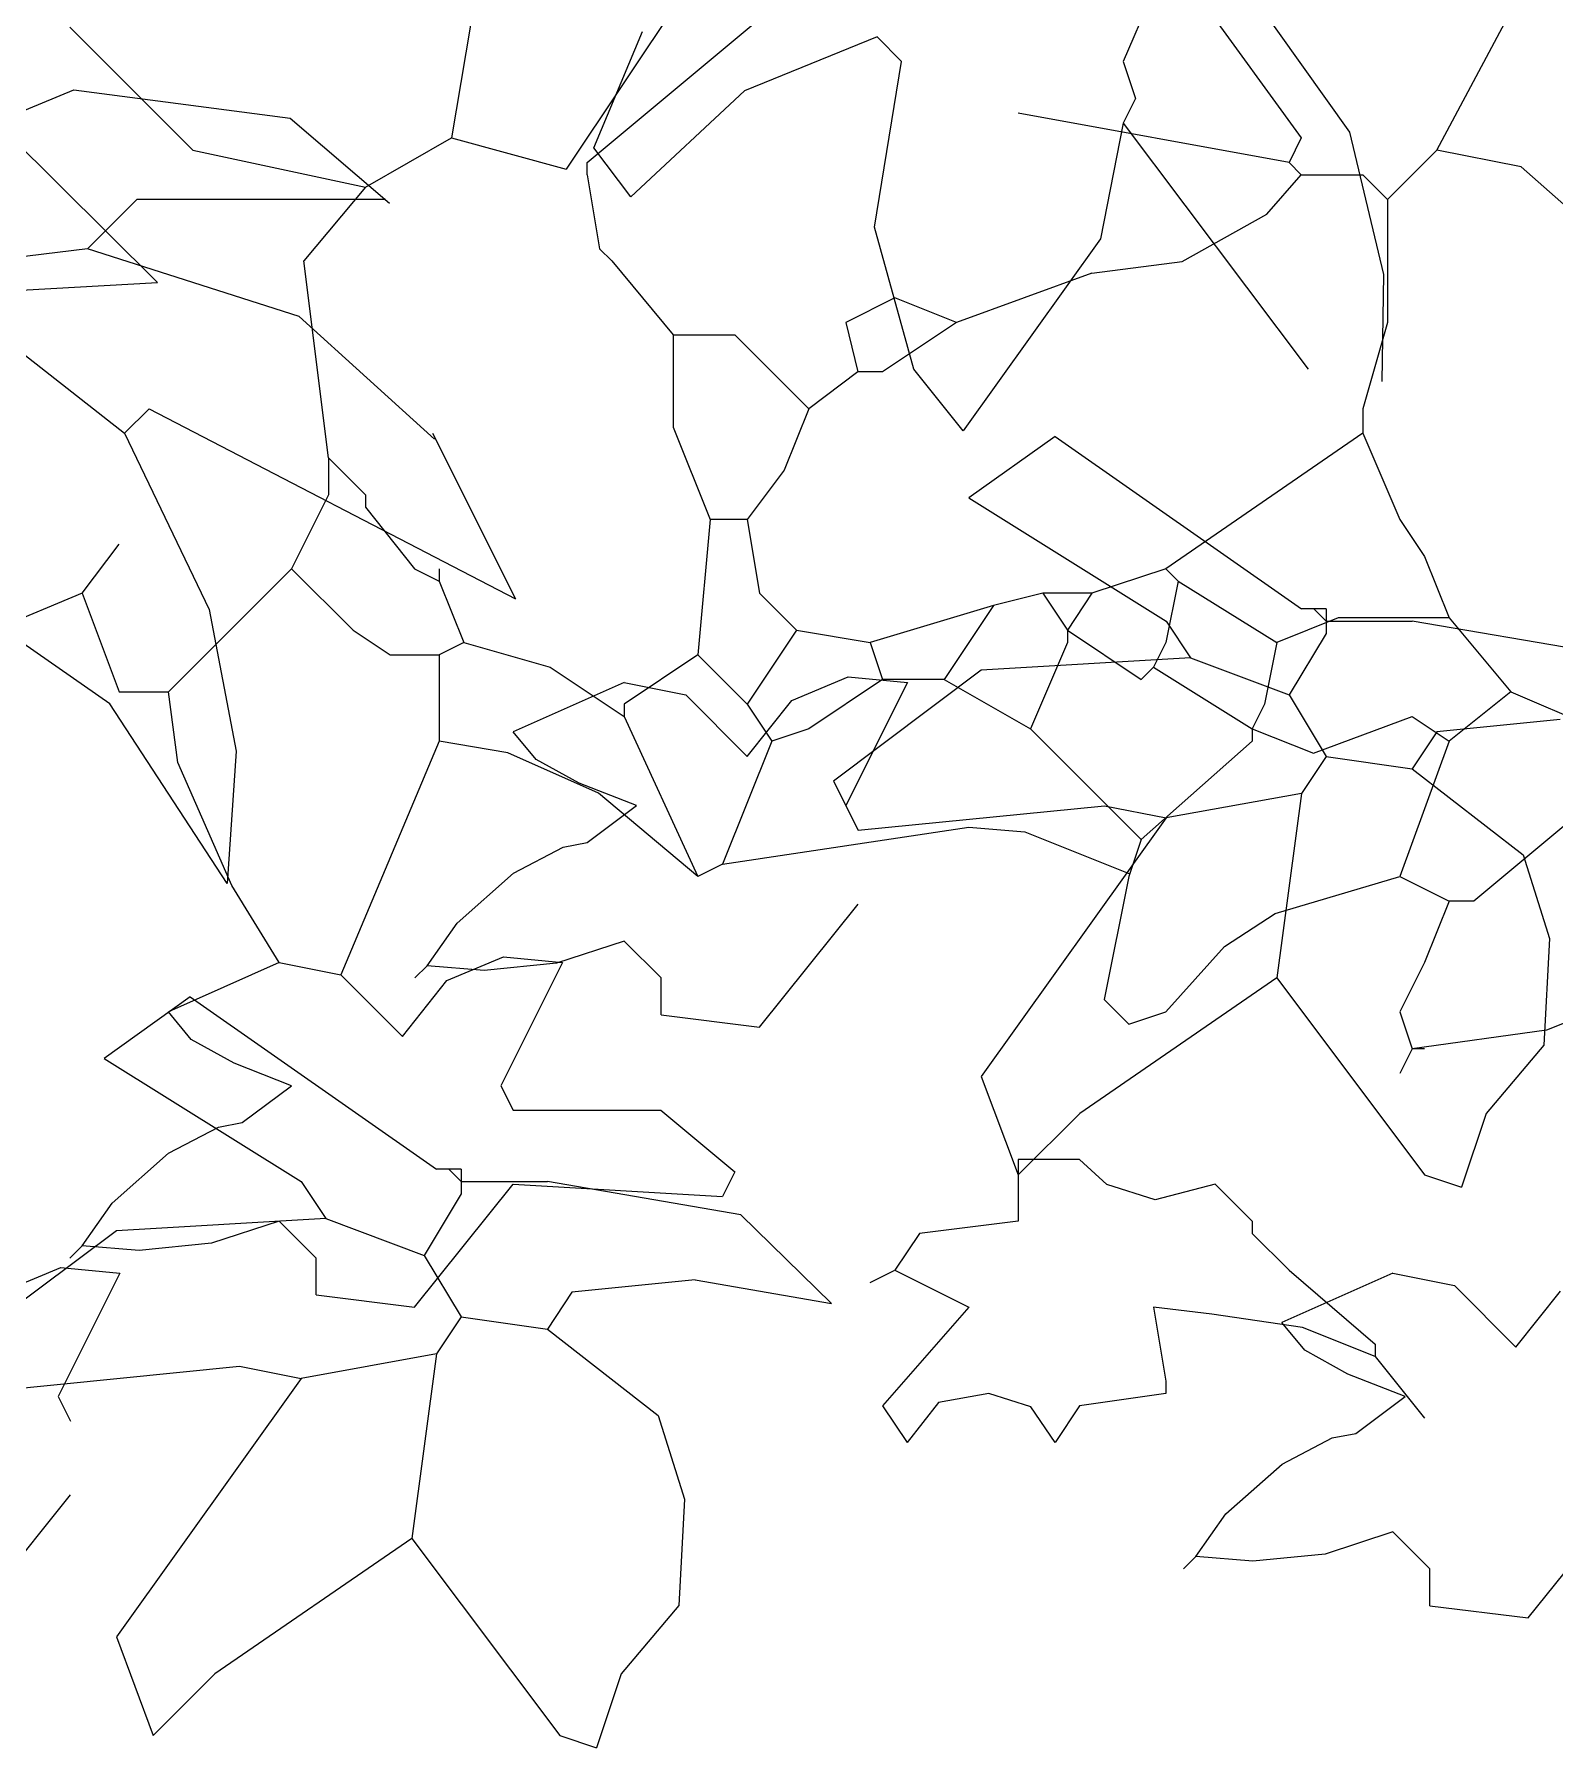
# Model space of a CAD drawing. Header units: millimetres. Extents: x 182 to 305, y 81 to 164.
# Drawn here: x 260.0466 to 260.2174, y 109.409 to 109.6016 of the extents above; entities that cross this region are included whole.
import ezdxf

# ---------------------------------------------------------------- set-up
doc = ezdxf.new("R2010")
doc.units = ezdxf.units.MM
doc.layers.add('86', color=7, linetype='Continuous')

msp = doc.modelspace()

# ---------------------------------------------------------------- linework, layer by layer
at = {"layer": '86', "color": 252}
for p, q in [((260.12528, 109.614869), (260.106324, 109.58645)), ((260.12528, 109.614869), (260.106324, 109.58645)), ((260.173084, 109.608228), (260.168933, 109.598543)), ((260.173084, 109.608228), (260.168933, 109.598543)), ((260.09622, 109.606566), (260.093451, 109.58996)), ((260.09622, 109.606566), (260.093451, 109.58996)), ((260.182771, 109.606845), (260.194343, 109.590592)), ((260.182771, 109.606845), (260.194343, 109.590592)), ((260.108674, 109.587195), (260.130262, 109.605183)), ((260.108674, 109.587195), (260.130262, 109.605183)), ((260.177862, 109.605183), (260.188933, 109.58996)), ((260.177862, 109.605183), (260.188933, 109.58996)), ((260.204157, 109.588578), (260.212383, 109.604024)), ((260.204157, 109.588578), (260.212383, 109.604024)), ((260.050554, 109.602414), (260.064391, 109.588578)), ((260.050554, 109.602414), (260.064391, 109.588578)), ((260.109426, 109.588853), (260.114912, 109.601909)), ((260.109426, 109.588853), (260.114912, 109.601909)), ((260.141255, 109.601309), (260.12635, 109.595252)), ((260.141255, 109.601309), (260.12635, 109.595252)), ((260.141255, 109.601307), (260.144024, 109.598543)), ((260.141255, 109.601307), (260.144024, 109.598543)), ((260.140965, 109.579941), (260.144024, 109.598543)), ((260.140965, 109.579941), (260.144024, 109.598543)), ((260.168933, 109.598543), (260.170315, 109.594391)), ((260.168933, 109.598543), (260.170315, 109.594391)), ((260.02997, 109.586576), (260.050983, 109.595381)), ((260.02997, 109.586576), (260.050983, 109.595381)), ((260.050983, 109.595381), (260.075318, 109.592194)), ((260.050983, 109.595381), (260.075318, 109.592194)), ((260.12635, 109.595252), (260.113578, 109.583319)), ((260.12635, 109.595252), (260.113578, 109.583319)), ((260.170315, 109.594391), (260.168933, 109.591622)), ((260.170315, 109.594391), (260.168933, 109.591622)), ((260.075318, 109.592194), (260.086472, 109.582634)), ((260.075318, 109.592194), (260.086472, 109.582634)), ((260.187551, 109.587195), (260.157105, 109.592729)), ((260.187551, 109.587195), (260.157105, 109.592729)), ((260.060394, 109.5737), (260.043785, 109.590216)), ((260.060394, 109.5737), (260.043785, 109.590216)), ((260.083766, 109.584426), (260.093451, 109.58996)), ((260.083766, 109.584426), (260.093451, 109.58996)), ((260.093451, 109.58996), (260.106324, 109.58645)), ((260.093451, 109.58996), (260.106324, 109.58645)), ((260.168932, 109.591621), (260.166383, 109.578609)), ((260.168932, 109.591621), (260.166383, 109.578609)), ((260.168933, 109.591622), (260.18969, 109.563945)), ((260.168933, 109.591622), (260.18969, 109.563945)), ((260.188933, 109.58996), (260.187551, 109.587195)), ((260.188933, 109.58996), (260.187551, 109.587195)), ((260.194343, 109.590592), (260.198156, 109.574615)), ((260.194343, 109.590592), (260.198156, 109.574615)), ((260.064391, 109.588578), (260.083766, 109.584426)), ((260.064391, 109.588578), (260.083766, 109.584426)), ((260.113578, 109.583319), (260.109426, 109.588853)), ((260.113578, 109.583319), (260.109426, 109.588853)), ((260.204157, 109.588578), (260.198619, 109.583044)), ((260.204157, 109.588578), (260.198619, 109.583044)), ((260.213654, 109.586716), (260.204157, 109.588578)), ((260.213654, 109.586716), (260.204157, 109.588578)), ((260.108674, 109.585809), (260.108674, 109.587195)), ((260.108674, 109.585809), (260.108674, 109.587195)), ((260.187551, 109.587195), (260.188933, 109.585809)), ((260.187551, 109.587195), (260.188933, 109.585809)), ((260.219376, 109.581657), (260.213654, 109.586716)), ((260.219376, 109.581657), (260.213654, 109.586716)), ((260.083766, 109.584426), (260.076845, 109.576123)), ((260.083766, 109.584426), (260.076845, 109.576123)), ((260.108674, 109.585809), (260.110057, 109.577506)), ((260.108674, 109.585809), (260.110057, 109.577506)), ((260.185059, 109.58139), (260.188933, 109.585809)), ((260.185059, 109.58139), (260.188933, 109.585809)), ((260.188933, 109.585809), (260.195854, 109.585809)), ((260.188933, 109.585809), (260.195854, 109.585809)), ((260.195854, 109.585809), (260.198619, 109.583044)), ((260.195854, 109.585809), (260.198619, 109.583044)), ((260.058089, 109.583044), (260.052555, 109.577506)), ((260.058089, 109.583044), (260.052555, 109.577506)), ((260.086033, 109.583044), (260.058089, 109.583044)), ((260.086033, 109.583044), (260.058089, 109.583044)), ((260.198619, 109.583044), (260.198619, 109.569203)), ((260.198619, 109.583044), (260.198619, 109.569203)), ((260.175527, 109.576064), (260.185059, 109.58139)), ((260.175527, 109.576064), (260.185059, 109.58139)), ((260.145407, 109.563945), (260.140965, 109.579941)), ((260.145407, 109.563945), (260.140965, 109.579941)), ((260.166383, 109.578609), (260.150943, 109.557026)), ((260.166383, 109.578609), (260.150943, 109.557026)), ((260.052555, 109.577506), (260.041483, 109.576123)), ((260.052555, 109.577506), (260.041483, 109.576123)), ((260.076332, 109.569886), (260.052555, 109.577506)), ((260.076332, 109.569886), (260.052555, 109.577506)), ((260.110057, 109.577506), (260.111439, 109.576123)), ((260.110057, 109.577506), (260.111439, 109.576123)), ((260.079614, 109.553984), (260.076845, 109.576123)), ((260.079614, 109.553984), (260.076845, 109.576123)), ((260.111439, 109.576123), (260.11836, 109.567821)), ((260.111439, 109.576123), (260.11836, 109.567821)), ((260.165407, 109.574741), (260.150188, 109.569203)), ((260.165407, 109.574741), (260.150188, 109.569203)), ((260.165407, 109.574741), (260.175527, 109.576064)), ((260.165407, 109.574741), (260.175527, 109.576064)), ((260.198156, 109.574615), (260.197993, 109.562562)), ((260.198156, 109.574615), (260.197993, 109.562562)), ((260.028302, 109.571931), (260.060394, 109.5737)), ((260.028302, 109.571931), (260.060394, 109.5737)), ((260.037332, 109.571972), (260.056706, 109.556749)), ((260.037332, 109.571972), (260.056706, 109.556749)), ((260.143268, 109.571972), (260.137734, 109.569203)), ((260.143268, 109.571972), (260.137734, 109.569203)), ((260.150188, 109.569203), (260.143268, 109.571972)), ((260.150188, 109.569203), (260.143268, 109.571972)), ((260.091542, 109.556077), (260.076332, 109.569886)), ((260.091542, 109.556077), (260.076332, 109.569886)), ((260.137734, 109.569203), (260.139117, 109.563669)), ((260.137734, 109.569203), (260.139117, 109.563669)), ((260.150188, 109.569203), (260.141886, 109.563669)), ((260.150188, 109.569203), (260.141886, 109.563669)), ((260.198619, 109.569203), (260.195854, 109.559518)), ((260.198619, 109.569203), (260.195854, 109.559518)), ((260.11836, 109.567821), (260.118336, 109.557425)), ((260.11836, 109.567821), (260.118336, 109.557425)), ((260.11836, 109.567821), (260.12528, 109.567821)), ((260.11836, 109.567821), (260.12528, 109.567821)), ((260.12528, 109.567821), (260.133583, 109.559518)), ((260.12528, 109.567821), (260.133583, 109.559518)), ((260.139117, 109.563669), (260.133583, 109.559518)), ((260.139117, 109.563669), (260.133583, 109.559518)), ((260.141886, 109.563669), (260.139117, 109.563669)), ((260.141886, 109.563669), (260.139117, 109.563669)), ((260.150941, 109.557029), (260.145407, 109.563945)), ((260.150941, 109.557029), (260.145407, 109.563945)), ((260.056706, 109.556749), (260.059475, 109.559518)), ((260.056706, 109.556749), (260.059475, 109.559518)), ((260.059475, 109.559518), (260.10062, 109.538124)), ((260.059475, 109.559518), (260.10062, 109.538124)), ((260.133583, 109.559518), (260.130814, 109.552597)), ((260.133583, 109.559518), (260.130814, 109.552597)), ((260.195854, 109.559518), (260.195854, 109.556749)), ((260.195854, 109.559518), (260.195854, 109.556749)), ((260.118336, 109.557425), (260.122511, 109.547064)), ((260.118336, 109.557425), (260.122511, 109.547064)), ((260.056706, 109.556749), (260.066192, 109.536956)), ((260.056706, 109.556749), (260.066192, 109.536956)), ((260.0913, 109.556749), (260.10062, 109.538124)), ((260.0913, 109.556749), (260.10062, 109.538124)), ((260.161274, 109.556399), (260.151584, 109.549483)), ((260.161274, 109.556399), (260.151584, 109.549483)), ((260.161274, 109.556399), (260.188947, 109.537029)), ((260.161274, 109.556399), (260.188947, 109.537029)), ((260.195854, 109.556749), (260.17371, 109.54153)), ((260.195854, 109.556749), (260.17371, 109.54153)), ((260.195854, 109.556749), (260.200005, 109.547064)), ((260.195854, 109.556749), (260.200005, 109.547064)), ((260.079614, 109.553984), (260.083766, 109.549833)), ((260.079614, 109.553984), (260.079614, 109.549833)), ((260.079614, 109.553984), (260.083766, 109.549833)), ((260.079614, 109.553984), (260.079614, 109.549833)), ((260.130814, 109.552597), (260.126662, 109.547064)), ((260.130814, 109.552597), (260.126662, 109.547064)), ((260.079614, 109.549833), (260.075463, 109.54153)), ((260.079614, 109.549833), (260.075463, 109.54153)), ((260.083766, 109.549833), (260.083766, 109.548446)), ((260.083766, 109.549833), (260.083766, 109.548446)), ((260.151584, 109.549483), (260.173728, 109.535642)), ((260.151584, 109.549483), (260.173728, 109.535642)), ((260.083766, 109.548446), (260.0893, 109.54153)), ((260.083766, 109.548446), (260.0893, 109.54153)), ((260.122511, 109.547064), (260.121129, 109.53184)), ((260.122511, 109.547064), (260.121129, 109.53184)), ((260.126662, 109.547064), (260.122511, 109.547064)), ((260.126662, 109.547064), (260.122511, 109.547064)), ((260.126662, 109.547064), (260.128045, 109.538761)), ((260.126662, 109.547064), (260.128045, 109.538761)), ((260.200005, 109.547064), (260.20277, 109.542912)), ((260.200005, 109.547064), (260.20277, 109.542912)), ((260.051937, 109.538761), (260.056088, 109.544295)), ((260.051937, 109.538761), (260.056088, 109.544295)), ((260.20277, 109.542912), (260.205539, 109.535992)), ((260.20277, 109.542912), (260.205539, 109.535992)), ((260.075463, 109.54153), (260.061622, 109.527689)), ((260.075463, 109.54153), (260.061622, 109.527689)), ((260.075463, 109.54153), (260.082379, 109.534609)), ((260.075463, 109.54153), (260.082379, 109.534609)), ((260.0893, 109.54153), (260.092069, 109.540143)), ((260.0893, 109.54153), (260.092069, 109.540143)), ((260.092069, 109.54153), (260.092069, 109.540143)), ((260.092069, 109.54153), (260.092069, 109.540143)), ((260.092069, 109.540143), (260.094833, 109.533227)), ((260.092069, 109.540143), (260.094833, 109.533227)), ((260.17371, 109.54153), (260.165407, 109.538761)), ((260.17371, 109.54153), (260.165407, 109.538761)), ((260.17371, 109.54153), (260.175097, 109.540143)), ((260.17371, 109.54153), (260.175097, 109.540143)), ((260.175097, 109.540143), (260.17371, 109.533227)), ((260.175097, 109.540143), (260.17371, 109.533227)), ((260.175097, 109.540143), (260.186164, 109.533227)), ((260.175097, 109.540143), (260.186164, 109.533227)), ((260.051937, 109.538761), (260.018726, 109.524924)), ((260.051937, 109.538761), (260.018726, 109.524924)), ((260.055039, 109.526334), (260.036787, 109.539081)), ((260.055039, 109.526334), (260.036787, 109.539081)), ((260.051937, 109.538761), (260.056088, 109.527689)), ((260.051937, 109.538761), (260.056088, 109.527689)), ((260.128045, 109.538761), (260.132196, 109.534609)), ((260.128045, 109.538761), (260.132196, 109.534609)), ((260.159874, 109.538761), (260.15434, 109.537378)), ((260.159874, 109.538761), (260.15434, 109.537378)), ((260.165407, 109.538761), (260.159874, 109.538761)), ((260.159874, 109.538761), (260.162643, 109.534609)), ((260.165407, 109.538761), (260.159874, 109.538761)), ((260.159874, 109.538761), (260.162643, 109.534609)), ((260.165407, 109.538761), (260.162643, 109.534609)), ((260.165407, 109.538761), (260.162643, 109.534609)), ((260.066192, 109.536956), (260.069234, 109.521022)), ((260.066192, 109.536956), (260.069234, 109.521022)), ((260.15434, 109.537378), (260.140499, 109.533227)), ((260.15434, 109.537378), (260.140499, 109.533227)), ((260.15434, 109.537378), (260.148802, 109.529075)), ((260.15434, 109.537378), (260.148802, 109.529075)), ((260.193085, 109.535992), (260.186164, 109.533227)), ((260.193085, 109.535992), (260.186164, 109.533227)), ((260.190334, 109.537029), (260.188947, 109.537029)), ((260.190334, 109.537029), (260.188947, 109.537029)), ((260.191716, 109.537029), (260.190334, 109.537029)), ((260.190334, 109.537029), (260.191716, 109.535642)), ((260.191716, 109.537029), (260.190334, 109.537029)), ((260.190334, 109.537029), (260.191716, 109.535642)), ((260.191716, 109.537029), (260.191716, 109.535642)), ((260.191716, 109.537029), (260.191716, 109.535642)), ((260.205539, 109.535992), (260.193085, 109.535992)), ((260.205539, 109.535992), (260.193085, 109.535992)), ((260.205539, 109.535992), (260.21246, 109.527689)), ((260.205539, 109.535992), (260.21246, 109.527689)), ((260.082379, 109.534609), (260.086531, 109.53184)), ((260.082379, 109.534609), (260.086531, 109.53184)), ((260.132196, 109.534609), (260.126662, 109.526306)), ((260.132196, 109.534609), (260.126662, 109.526306)), ((260.132196, 109.534609), (260.140499, 109.533227)), ((260.132196, 109.534609), (260.140499, 109.533227)), ((260.162643, 109.534609), (260.162643, 109.533227)), ((260.162643, 109.534609), (260.170945, 109.529075)), ((260.162643, 109.534609), (260.162643, 109.533227)), ((260.162643, 109.534609), (260.170945, 109.529075)), ((260.173728, 109.535642), (260.176493, 109.531491)), ((260.173728, 109.535642), (260.176493, 109.531491)), ((260.191716, 109.53426), (260.187565, 109.527339)), ((260.191716, 109.53426), (260.187565, 109.527339)), ((260.191716, 109.535642), (260.201401, 109.535642)), ((260.191716, 109.535642), (260.191716, 109.53426)), ((260.191716, 109.535642), (260.201401, 109.535642)), ((260.191716, 109.535642), (260.191716, 109.53426)), ((260.223163, 109.531898), (260.201401, 109.535642)), ((260.223163, 109.531898), (260.201401, 109.535642)), ((260.094833, 109.533227), (260.092069, 109.53184)), ((260.094833, 109.533227), (260.092069, 109.53184)), ((260.094833, 109.533227), (260.104523, 109.530458)), ((260.094833, 109.533227), (260.104523, 109.530458)), ((260.140499, 109.533227), (260.141886, 109.529075)), ((260.140499, 109.533227), (260.141886, 109.529075)), ((260.162643, 109.533227), (260.158491, 109.523537)), ((260.162643, 109.533227), (260.158491, 109.523537)), ((260.17371, 109.533227), (260.172328, 109.530458)), ((260.17371, 109.533227), (260.172328, 109.530458)), ((260.186164, 109.533227), (260.184782, 109.526306)), ((260.186164, 109.533227), (260.184782, 109.526306)), ((260.086531, 109.53184), (260.092069, 109.53184)), ((260.086531, 109.53184), (260.092069, 109.53184)), ((260.092069, 109.53184), (260.092069, 109.522155)), ((260.092069, 109.53184), (260.092069, 109.522155)), ((260.104523, 109.530458), (260.112826, 109.524924)), ((260.104523, 109.530458), (260.112826, 109.524924)), ((260.121129, 109.53184), (260.112826, 109.526306)), ((260.121129, 109.53184), (260.112826, 109.526306)), ((260.121129, 109.53184), (260.126662, 109.526306)), ((260.121129, 109.53184), (260.126662, 109.526306)), ((260.176493, 109.531491), (260.152971, 109.530108)), ((260.176493, 109.531491), (260.152971, 109.530108)), ((260.170945, 109.529075), (260.172328, 109.530458)), ((260.170945, 109.529075), (260.172328, 109.530458)), ((260.172328, 109.530458), (260.1834, 109.523537)), ((260.172328, 109.530458), (260.1834, 109.523537)), ((260.176493, 109.531491), (260.187565, 109.527339)), ((260.176493, 109.531491), (260.187565, 109.527339)), ((260.112835, 109.528726), (260.100381, 109.523192)), ((260.112835, 109.528726), (260.100381, 109.523192)), ((260.112835, 109.528726), (260.119755, 109.527344)), ((260.112835, 109.528726), (260.119755, 109.527344)), ((260.131677, 109.526727), (260.138031, 109.529389)), ((260.131677, 109.526727), (260.138031, 109.529389)), ((260.141886, 109.529075), (260.133583, 109.523537)), ((260.141886, 109.529075), (260.133583, 109.523537)), ((260.152971, 109.530108), (260.136365, 109.517654)), ((260.152971, 109.530108), (260.136365, 109.517654)), ((260.144664, 109.528726), (260.137744, 109.514889)), ((260.144664, 109.528726), (260.137744, 109.514889)), ((260.138031, 109.529389), (260.144664, 109.528726)), ((260.138031, 109.529389), (260.144664, 109.528726)), ((260.148802, 109.529075), (260.141886, 109.529075)), ((260.148802, 109.529075), (260.141886, 109.529075)), ((260.148802, 109.529075), (260.158491, 109.523537)), ((260.148802, 109.529075), (260.158491, 109.523537)), ((260.056088, 109.527689), (260.061622, 109.527689)), ((260.056088, 109.527689), (260.061622, 109.527689)), ((260.062671, 109.519745), (260.061622, 109.527689)), ((260.062671, 109.519745), (260.061622, 109.527689)), ((260.119755, 109.527344), (260.126676, 109.520423)), ((260.119755, 109.527344), (260.126676, 109.520423)), ((260.126676, 109.520423), (260.131677, 109.526727)), ((260.126676, 109.520423), (260.131677, 109.526727)), ((260.187565, 109.527339), (260.191716, 109.520423)), ((260.187565, 109.527339), (260.191716, 109.520423)), ((260.21246, 109.527689), (260.205539, 109.522155)), ((260.21246, 109.527689), (260.205539, 109.522155)), ((260.21246, 109.527689), (260.222145, 109.523537)), ((260.21246, 109.527689), (260.222145, 109.523537)), ((260.06822, 109.50615), (260.055039, 109.526334)), ((260.06822, 109.50615), (260.055039, 109.526334)), ((260.112826, 109.526306), (260.112826, 109.524924)), ((260.112826, 109.526306), (260.112826, 109.524924)), ((260.112826, 109.524924), (260.121129, 109.506932)), ((260.112826, 109.524924), (260.121129, 109.506932)), ((260.126662, 109.526306), (260.129431, 109.522155)), ((260.126662, 109.526306), (260.129431, 109.522155)), ((260.184782, 109.526306), (260.1834, 109.523537)), ((260.184782, 109.526306), (260.1834, 109.523537)), ((260.190316, 109.520773), (260.201388, 109.524924)), ((260.190316, 109.520773), (260.201388, 109.524924)), ((260.201388, 109.524924), (260.205539, 109.522155)), ((260.201388, 109.524924), (260.205539, 109.522155)), ((260.218007, 109.524575), (260.20417, 109.523188)), ((260.218007, 109.524575), (260.20417, 109.523188)), ((260.102955, 109.52007), (260.100381, 109.523192)), ((260.102955, 109.52007), (260.100381, 109.523192)), ((260.133583, 109.523537), (260.129431, 109.522155)), ((260.133583, 109.523537), (260.129431, 109.522155)), ((260.158491, 109.523537), (260.170945, 109.511083)), ((260.158491, 109.523537), (260.170945, 109.511083)), ((260.1834, 109.523537), (260.1834, 109.522155)), ((260.1834, 109.523537), (260.190316, 109.520773)), ((260.1834, 109.523537), (260.1834, 109.522155)), ((260.1834, 109.523537), (260.190316, 109.520773)), ((260.20417, 109.523188), (260.201401, 109.519037)), ((260.20417, 109.523188), (260.201401, 109.519037)), ((260.069234, 109.521022), (260.06822, 109.50615)), ((260.069234, 109.521022), (260.06822, 109.50615)), ((260.092069, 109.522155), (260.080997, 109.495864)), ((260.092069, 109.522155), (260.080997, 109.495864)), ((260.099781, 109.52081), (260.092069, 109.522155)), ((260.099781, 109.52081), (260.092069, 109.522155)), ((260.109948, 109.516284), (260.099781, 109.52081)), ((260.109948, 109.516284), (260.099781, 109.52081)), ((260.129431, 109.522155), (260.123893, 109.508318)), ((260.129431, 109.522155), (260.123893, 109.508318)), ((260.1834, 109.522155), (260.170945, 109.511083)), ((260.1834, 109.522155), (260.170945, 109.511083)), ((260.205539, 109.522155), (260.200005, 109.506932)), ((260.205539, 109.522155), (260.200005, 109.506932)), ((260.068771, 109.505899), (260.062671, 109.519745)), ((260.068771, 109.505899), (260.062671, 109.519745)), ((260.107784, 109.517407), (260.102955, 109.52007)), ((260.107784, 109.517407), (260.102955, 109.52007)), ((260.191716, 109.520423), (260.188947, 109.516272)), ((260.191716, 109.520423), (260.188947, 109.516272)), ((260.191716, 109.520423), (260.201401, 109.519037)), ((260.191716, 109.520423), (260.201401, 109.519037)), ((260.201401, 109.519037), (260.213855, 109.509351)), ((260.201401, 109.519037), (260.213855, 109.509351)), ((260.114222, 109.514889), (260.107784, 109.517407)), ((260.114222, 109.514889), (260.107784, 109.517407)), ((260.136365, 109.517654), (260.13913, 109.51212)), ((260.136365, 109.517654), (260.13913, 109.51212)), ((260.224914, 109.518004), (260.208308, 109.504167)), ((260.224914, 109.518004), (260.208308, 109.504167)), ((260.108684, 109.510738), (260.114222, 109.514889)), ((260.108684, 109.510738), (260.114222, 109.514889)), ((260.121129, 109.506932), (260.109948, 109.516284)), ((260.121129, 109.506932), (260.109948, 109.516284)), ((260.137744, 109.514889), (260.13913, 109.51212)), ((260.137744, 109.514889), (260.13913, 109.51212)), ((260.13913, 109.51212), (260.166808, 109.514885)), ((260.13913, 109.51212), (260.166808, 109.514885)), ((260.166808, 109.514885), (260.173728, 109.513503)), ((260.166808, 109.514885), (260.173728, 109.513503)), ((260.188947, 109.516272), (260.173728, 109.513503)), ((260.188947, 109.516272), (260.173728, 109.513503)), ((260.188947, 109.516272), (260.186182, 109.495515)), ((260.188947, 109.516272), (260.186182, 109.495515)), ((260.173728, 109.513503), (260.152971, 109.484443)), ((260.173728, 109.513503), (260.152971, 109.484443)), ((260.123893, 109.508318), (260.151571, 109.51247)), ((260.123893, 109.508318), (260.151571, 109.51247)), ((260.151571, 109.51247), (260.157846, 109.511941)), ((260.151571, 109.51247), (260.157846, 109.511941)), ((260.157846, 109.511941), (260.169666, 109.507236)), ((260.157846, 109.511941), (260.169666, 109.507236)), ((260.170945, 109.511083), (260.169559, 109.506932)), ((260.170945, 109.511083), (260.169559, 109.506932)), ((260.100413, 109.507288), (260.106005, 109.510217)), ((260.100413, 109.507288), (260.106005, 109.510217)), ((260.106005, 109.510217), (260.108684, 109.510738)), ((260.106005, 109.510217), (260.108684, 109.510738)), ((260.213855, 109.509351), (260.216808, 109.499944)), ((260.213855, 109.509351), (260.216808, 109.499944)), ((260.094058, 109.501696), (260.100413, 109.507288)), ((260.094058, 109.501696), (260.100413, 109.507288)), ((260.123893, 109.508318), (260.121129, 109.506932)), ((260.123893, 109.508318), (260.121129, 109.506932)), ((260.074076, 109.497247), (260.068771, 109.505899)), ((260.074076, 109.497247), (260.068771, 109.505899)), ((260.169559, 109.506932), (260.166794, 109.493095)), ((260.169559, 109.506932), (260.166794, 109.493095)), ((260.185977, 109.502778), (260.200005, 109.506932)), ((260.185977, 109.502778), (260.200005, 109.506932)), ((260.200005, 109.506932), (260.205539, 109.504167)), ((260.200005, 109.506932), (260.205539, 109.504167)), ((260.128058, 109.489981), (260.13913, 109.503818)), ((260.128058, 109.489981), (260.13913, 109.503818)), ((260.205539, 109.504167), (260.20277, 109.497247)), ((260.205539, 109.504167), (260.20277, 109.497247)), ((260.208308, 109.504167), (260.205539, 109.504167)), ((260.208308, 109.504167), (260.205539, 109.504167)), ((260.090694, 109.496897), (260.094058, 109.501696)), ((260.090694, 109.496897), (260.094058, 109.501696)), ((260.180304, 109.499063), (260.185977, 109.502778)), ((260.180304, 109.499063), (260.185977, 109.502778)), ((260.112835, 109.499666), (260.105242, 109.497169)), ((260.112835, 109.499666), (260.105242, 109.497169)), ((260.116987, 109.495515), (260.112835, 109.499666)), ((260.116987, 109.495515), (260.112835, 109.499666)), ((260.216808, 109.499944), (260.216173, 109.487961)), ((260.216808, 109.499944), (260.216173, 109.487961)), ((260.092918, 109.495247), (260.099273, 109.49791)), ((260.092918, 109.495247), (260.099273, 109.49791)), ((260.099273, 109.49791), (260.105905, 109.497247)), ((260.099273, 109.49791), (260.105905, 109.497247)), ((260.17371, 109.491713), (260.180304, 109.499063)), ((260.17371, 109.491713), (260.180304, 109.499063)), ((260.074076, 109.497247), (260.061622, 109.491713)), ((260.074076, 109.497247), (260.061622, 109.491713)), ((260.074076, 109.497247), (260.080997, 109.495864)), ((260.074076, 109.497247), (260.080997, 109.495864)), ((260.080997, 109.495864), (260.087917, 109.488944)), ((260.080997, 109.495864), (260.087917, 109.488944)), ((260.090696, 109.496897), (260.089313, 109.495515)), ((260.090696, 109.496897), (260.089313, 109.495515)), ((260.097108, 109.49637), (260.090694, 109.496897)), ((260.097108, 109.49637), (260.090694, 109.496897)), ((260.105242, 109.497169), (260.097108, 109.49637)), ((260.105242, 109.497169), (260.097108, 109.49637)), ((260.105905, 109.497247), (260.098985, 109.48341)), ((260.105905, 109.497247), (260.098985, 109.48341)), ((260.20277, 109.497247), (260.200005, 109.491713)), ((260.20277, 109.497247), (260.200005, 109.491713)), ((260.087917, 109.488944), (260.092918, 109.495247)), ((260.087917, 109.488944), (260.092918, 109.495247)), ((260.116987, 109.491363), (260.116987, 109.495515)), ((260.116987, 109.491363), (260.116987, 109.495515)), ((260.186182, 109.495515), (260.164039, 109.480292)), ((260.186182, 109.495515), (260.164039, 109.480292)), ((260.186182, 109.495515), (260.202788, 109.473371)), ((260.186182, 109.495515), (260.202788, 109.473371)), ((260.230892, 109.495349), (260.216472, 109.489653)), ((260.230892, 109.495349), (260.216472, 109.489653)), ((260.064081, 109.493392), (260.054391, 109.486475)), ((260.064081, 109.493392), (260.054391, 109.486475)), ((260.064196, 109.48859), (260.061622, 109.491713)), ((260.064196, 109.48859), (260.061622, 109.491713)), ((260.064081, 109.493392), (260.091754, 109.474021)), ((260.064081, 109.493392), (260.091754, 109.474021)), ((260.166794, 109.493095), (260.169559, 109.490326)), ((260.166794, 109.493095), (260.169559, 109.490326)), ((260.169559, 109.490326), (260.17371, 109.491713)), ((260.169559, 109.490326), (260.17371, 109.491713)), ((260.200005, 109.491713), (260.201388, 109.487561)), ((260.200005, 109.491713), (260.201388, 109.487561)), ((260.116987, 109.491363), (260.128058, 109.489981)), ((260.116987, 109.491363), (260.128058, 109.489981)), ((260.069025, 109.485927), (260.064196, 109.48859)), ((260.069025, 109.485927), (260.064196, 109.48859)), ((260.216472, 109.489653), (260.201388, 109.487561)), ((260.216472, 109.489653), (260.201388, 109.487561)), ((260.216173, 109.487961), (260.209704, 109.480292)), ((260.216173, 109.487961), (260.209704, 109.480292)), ((260.054391, 109.486475), (260.076535, 109.472634)), ((260.054391, 109.486475), (260.076535, 109.472634)), ((260.075463, 109.48341), (260.069025, 109.485927)), ((260.075463, 109.48341), (260.069025, 109.485927)), ((260.201388, 109.487561), (260.200005, 109.484792)), ((260.201388, 109.487561), (260.200005, 109.484792)), ((260.20277, 109.487561), (260.201388, 109.487561)), ((260.20277, 109.487561), (260.201388, 109.487561)), ((260.152971, 109.484443), (260.157122, 109.473371)), ((260.152971, 109.484443), (260.157122, 109.473371)), ((260.069925, 109.479259), (260.075463, 109.48341)), ((260.069925, 109.479259), (260.075463, 109.48341)), ((260.098985, 109.48341), (260.100371, 109.480641)), ((260.098985, 109.48341), (260.100371, 109.480641)), ((260.100371, 109.480641), (260.116977, 109.480641)), ((260.100371, 109.480641), (260.116977, 109.480641)), ((260.116977, 109.480641), (260.12528, 109.473721)), ((260.116977, 109.480641), (260.12528, 109.473721)), ((260.164039, 109.480292), (260.157122, 109.473371)), ((260.164039, 109.480292), (260.157122, 109.473371)), ((260.209704, 109.480292), (260.206939, 109.471989)), ((260.209704, 109.480292), (260.206939, 109.471989)), ((260.061654, 109.475808), (260.067246, 109.478738)), ((260.061654, 109.475808), (260.067246, 109.478738)), ((260.067246, 109.478738), (260.069925, 109.479259)), ((260.067246, 109.478738), (260.069925, 109.479259)), ((260.055299, 109.470216), (260.061654, 109.475808)), ((260.055299, 109.470216), (260.061654, 109.475808)), ((260.164025, 109.475107), (260.157105, 109.475107)), ((260.157105, 109.475107), (260.157105, 109.468187)), ((260.164025, 109.475107), (260.157105, 109.475107)), ((260.157105, 109.475107), (260.157105, 109.468187)), ((260.167066, 109.472317), (260.164025, 109.475107)), ((260.167066, 109.472317), (260.164025, 109.475107)), ((260.076535, 109.472634), (260.0793, 109.468483)), ((260.076535, 109.472634), (260.0793, 109.468483)), ((260.093141, 109.474021), (260.091754, 109.474021)), ((260.093141, 109.474021), (260.091754, 109.474021)), ((260.094523, 109.474021), (260.093141, 109.474021)), ((260.093141, 109.474021), (260.094523, 109.472634)), ((260.094523, 109.474021), (260.093141, 109.474021)), ((260.093141, 109.474021), (260.094523, 109.472634)), ((260.094523, 109.474021), (260.094523, 109.472634)), ((260.094523, 109.474021), (260.094523, 109.472634)), ((260.094523, 109.472634), (260.104208, 109.472634)), ((260.094523, 109.472634), (260.094523, 109.471252)), ((260.094523, 109.472634), (260.104208, 109.472634)), ((260.094523, 109.472634), (260.094523, 109.471252)), ((260.12597, 109.46889), (260.104208, 109.472634)), ((260.12597, 109.46889), (260.104208, 109.472634)), ((260.12528, 109.473721), (260.123893, 109.470956)), ((260.12528, 109.473721), (260.123893, 109.470956)), ((260.202788, 109.473371), (260.206939, 109.471989)), ((260.202788, 109.473371), (260.206939, 109.471989)), ((260.0893, 109.458502), (260.100371, 109.472338)), ((260.0893, 109.458502), (260.100371, 109.472338)), ((260.094523, 109.471252), (260.090372, 109.464332)), ((260.094523, 109.471252), (260.090372, 109.464332)), ((260.100371, 109.472338), (260.123893, 109.470956)), ((260.100371, 109.472338), (260.123893, 109.470956)), ((260.172503, 109.470583), (260.167066, 109.472317)), ((260.172503, 109.470583), (260.167066, 109.472317)), ((260.179248, 109.472338), (260.172503, 109.470583)), ((260.179248, 109.472338), (260.172503, 109.470583)), ((260.182013, 109.469569), (260.179248, 109.472338)), ((260.182013, 109.469569), (260.179248, 109.472338)), ((260.051936, 109.465418), (260.055299, 109.470216)), ((260.051936, 109.465418), (260.055299, 109.470216)), ((260.136137, 109.458905), (260.12597, 109.46889)), ((260.136137, 109.458905), (260.12597, 109.46889)), ((260.182013, 109.469569), (260.1834, 109.468187)), ((260.182013, 109.469569), (260.1834, 109.468187)), ((260.055778, 109.467101), (260.039172, 109.454646)), ((260.055778, 109.467101), (260.039172, 109.454646)), ((260.0793, 109.468483), (260.055778, 109.467101)), ((260.0793, 109.468483), (260.055778, 109.467101)), ((260.074076, 109.468187), (260.066483, 109.46569)), ((260.074076, 109.468187), (260.066483, 109.46569)), ((260.078228, 109.464035), (260.074076, 109.468187)), ((260.078228, 109.464035), (260.074076, 109.468187)), ((260.0793, 109.468483), (260.090372, 109.464332)), ((260.0793, 109.468483), (260.090372, 109.464332)), ((260.146037, 109.466804), (260.143268, 109.462653)), ((260.146037, 109.466804), (260.143268, 109.462653)), ((260.157105, 109.468187), (260.146037, 109.466804)), ((260.157105, 109.468187), (260.146037, 109.466804)), ((260.1834, 109.468187), (260.1834, 109.466804)), ((260.1834, 109.468187), (260.1834, 109.466804)), ((260.1834, 109.466804), (260.187551, 109.462653)), ((260.1834, 109.466804), (260.187551, 109.462653)), ((260.051937, 109.465418), (260.050554, 109.464035)), ((260.051937, 109.465418), (260.050554, 109.464035)), ((260.05835, 109.464891), (260.051936, 109.465418)), ((260.05835, 109.464891), (260.051936, 109.465418)), ((260.066483, 109.46569), (260.05835, 109.464891)), ((260.066483, 109.46569), (260.05835, 109.464891)), ((260.043174, 109.460314), (260.049528, 109.462977)), ((260.043174, 109.460314), (260.049528, 109.462977)), ((260.049528, 109.462977), (260.056161, 109.462313)), ((260.049528, 109.462977), (260.056161, 109.462313)), ((260.078228, 109.459884), (260.078228, 109.464035)), ((260.078228, 109.459884), (260.078228, 109.464035)), ((260.090372, 109.464332), (260.094523, 109.457415)), ((260.090372, 109.464332), (260.094523, 109.457415)), ((260.056161, 109.462313), (260.04924, 109.448477)), ((260.056161, 109.462313), (260.04924, 109.448477)), ((260.120814, 109.461567), (260.106977, 109.46018)), ((260.120814, 109.461567), (260.106977, 109.46018)), ((260.120814, 109.461567), (260.136137, 109.458905)), ((260.120814, 109.461567), (260.136137, 109.458905)), ((260.140499, 109.461266), (260.143268, 109.462653)), ((260.140499, 109.461266), (260.143268, 109.462653)), ((260.143268, 109.462653), (260.151571, 109.458502)), ((260.143268, 109.462653), (260.151571, 109.458502)), ((260.199211, 109.462313), (260.186757, 109.456779)), ((260.199211, 109.462313), (260.186757, 109.456779)), ((260.187551, 109.462653), (260.197236, 109.45435)), ((260.187551, 109.462653), (260.197236, 109.45435)), ((260.199211, 109.462313), (260.206132, 109.460931)), ((260.199211, 109.462313), (260.206132, 109.460931)), ((260.206132, 109.460931), (260.213052, 109.45401)), ((260.206132, 109.460931), (260.213052, 109.45401)), ((260.078228, 109.459884), (260.0893, 109.458502)), ((260.078228, 109.459884), (260.0893, 109.458502)), ((260.106977, 109.46018), (260.104208, 109.456029)), ((260.106977, 109.46018), (260.104208, 109.456029)), ((260.213052, 109.45401), (260.218053, 109.460314)), ((260.213052, 109.45401), (260.218053, 109.460314)), ((260.094523, 109.457415), (260.091754, 109.453264)), ((260.094523, 109.457415), (260.091754, 109.453264)), ((260.094523, 109.457415), (260.104208, 109.456029)), ((260.094523, 109.457415), (260.104208, 109.456029)), ((260.151571, 109.458502), (260.141886, 109.44743)), ((260.151571, 109.458502), (260.141886, 109.44743)), ((260.172328, 109.458502), (260.17371, 109.450199)), ((260.178885, 109.457706), (260.172328, 109.458502)), ((260.172328, 109.458502), (260.17371, 109.450199)), ((260.178885, 109.457706), (260.172328, 109.458502)), ((260.18905, 109.45622), (260.178885, 109.457706)), ((260.18905, 109.45622), (260.178885, 109.457706)), ((260.104208, 109.456029), (260.116662, 109.446344)), ((260.104208, 109.456029), (260.116662, 109.446344)), ((260.189331, 109.453657), (260.186757, 109.456779)), ((260.189331, 109.453657), (260.186757, 109.456779)), ((260.197236, 109.452964), (260.18905, 109.45622)), ((260.197236, 109.452964), (260.18905, 109.45622)), ((260.091754, 109.453264), (260.076535, 109.450495)), ((260.091754, 109.453264), (260.076535, 109.450495)), ((260.091754, 109.453264), (260.088989, 109.432507)), ((260.091754, 109.453264), (260.088989, 109.432507)), ((260.19416, 109.450994), (260.189331, 109.453657)), ((260.19416, 109.450994), (260.189331, 109.453657)), ((260.197236, 109.45435), (260.197236, 109.452964)), ((260.197236, 109.45435), (260.197236, 109.452964)), ((260.041937, 109.449113), (260.069615, 109.451877)), ((260.041937, 109.449113), (260.069615, 109.451877)), ((260.069615, 109.451877), (260.076535, 109.450495)), ((260.069615, 109.451877), (260.076535, 109.450495)), ((260.197236, 109.452964), (260.20277, 109.446047)), ((260.197236, 109.452964), (260.20277, 109.446047)), ((260.076535, 109.450495), (260.055778, 109.421435)), ((260.076535, 109.450495), (260.055778, 109.421435)), ((260.17371, 109.450199), (260.17371, 109.448812)), ((260.17371, 109.450199), (260.17371, 109.448812)), ((260.200598, 109.448477), (260.19416, 109.450994)), ((260.200598, 109.448477), (260.19416, 109.450994)), ((260.04924, 109.448477), (260.050627, 109.445708)), ((260.04924, 109.448477), (260.050627, 109.445708)), ((260.141886, 109.44743), (260.14465, 109.443278)), ((260.141886, 109.44743), (260.14465, 109.443278)), ((260.148154, 109.4478), (260.14465, 109.443278)), ((260.148154, 109.4478), (260.14465, 109.443278)), ((260.153828, 109.44879), (260.148154, 109.4478)), ((260.153828, 109.44879), (260.148154, 109.4478)), ((260.158555, 109.447304), (260.153828, 109.44879)), ((260.158555, 109.447304), (260.153828, 109.44879)), ((260.164025, 109.44743), (260.161256, 109.443278)), ((260.164025, 109.44743), (260.161256, 109.443278)), ((260.17371, 109.448812), (260.164025, 109.44743)), ((260.17371, 109.448812), (260.164025, 109.44743)), ((260.19506, 109.444325), (260.200598, 109.448477)), ((260.19506, 109.444325), (260.200598, 109.448477)), ((260.116662, 109.446344), (260.119615, 109.436936)), ((260.116662, 109.446344), (260.119615, 109.436936)), ((260.161256, 109.443278), (260.158555, 109.447304)), ((260.161256, 109.443278), (260.158555, 109.447304)), ((260.186789, 109.440875), (260.192381, 109.443804)), ((260.186789, 109.440875), (260.192381, 109.443804)), ((260.192381, 109.443804), (260.19506, 109.444325)), ((260.192381, 109.443804), (260.19506, 109.444325)), ((260.180435, 109.435283), (260.186789, 109.440875)), ((260.180435, 109.435283), (260.186789, 109.440875)), ((260.039555, 109.423568), (260.050627, 109.437405)), ((260.039555, 109.423568), (260.050627, 109.437405)), ((260.119615, 109.436936), (260.11898, 109.424953)), ((260.119615, 109.436936), (260.11898, 109.424953)), ((260.214435, 109.423568), (260.225506, 109.437405)), ((260.214435, 109.423568), (260.225506, 109.437405)), ((260.177071, 109.430484), (260.180435, 109.435283)), ((260.177071, 109.430484), (260.180435, 109.435283)), ((260.088989, 109.432507), (260.066846, 109.417284)), ((260.088989, 109.432507), (260.066846, 109.417284)), ((260.088989, 109.432507), (260.105595, 109.410363)), ((260.088989, 109.432507), (260.105595, 109.410363)), ((260.199211, 109.433253), (260.191619, 109.430756)), ((260.199211, 109.433253), (260.191619, 109.430756)), ((260.203363, 109.429102), (260.199211, 109.433253)), ((260.203363, 109.429102), (260.199211, 109.433253)), ((260.177072, 109.430484), (260.17569, 109.429102)), ((260.177072, 109.430484), (260.17569, 109.429102)), ((260.183485, 109.429957), (260.177071, 109.430484)), ((260.183485, 109.429957), (260.177071, 109.430484)), ((260.191619, 109.430756), (260.183485, 109.429957)), ((260.191619, 109.430756), (260.183485, 109.429957)), ((260.203363, 109.42495), (260.203363, 109.429102)), ((260.203363, 109.42495), (260.203363, 109.429102)), ((260.11898, 109.424953), (260.112511, 109.417284)), ((260.11898, 109.424953), (260.112511, 109.417284)), ((260.203363, 109.42495), (260.214435, 109.423568)), ((260.203363, 109.42495), (260.214435, 109.423568)), ((260.055778, 109.421435), (260.059929, 109.410363)), ((260.055778, 109.421435), (260.059929, 109.410363)), ((260.066846, 109.417284), (260.059929, 109.410363)), ((260.066846, 109.417284), (260.059929, 109.410363)), ((260.112511, 109.417284), (260.109746, 109.408981)), ((260.112511, 109.417284), (260.109746, 109.408981)), ((260.105595, 109.410363), (260.109746, 109.408981)), ((260.105595, 109.410363), (260.109746, 109.408981))]:
    msp.add_line(p, q, dxfattribs=at)

doc.saveas('drawing.dxf')
